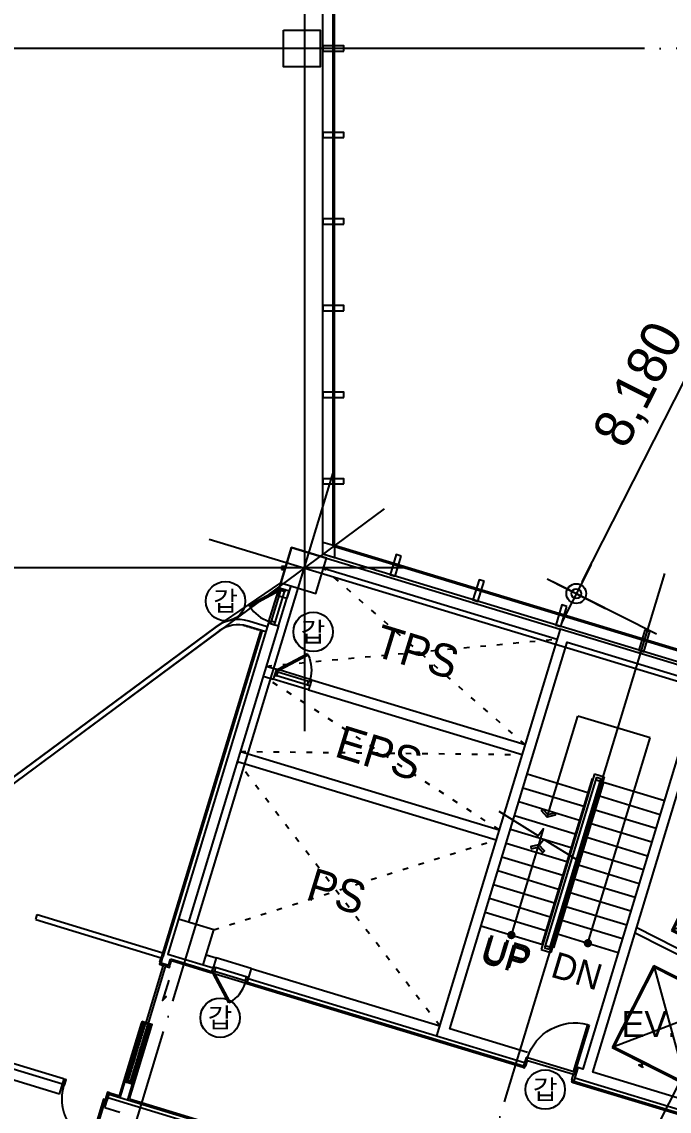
# Model space of a CAD drawing. Header units: metres. Extents: x 630750 to 860239, y 578133 to 726633.
# Drawn here: x 690822 to 703154, y 629157 to 649918 of the extents above; entities that cross this region are included whole.
import ezdxf
from ezdxf.enums import TextEntityAlignment as Align

# ---------------------------------------------------------------- set-up
doc = ezdxf.new("R2010")
doc.units = ezdxf.units.M
doc.header["$LTSCALE"] = 300
for name, pattern in [('CEN', [62, 60, -1, 0, -1]), ('DASHDOT', [25.4, 12.7, -6.35, 0, -6.35]), ('Dashed', [0.75, 0.5, -0.25]), ('HID1', [0.375, 0.25, -0.125]), ('HIDDEN', [2, 1, -1]), ('HIDDEN-1', [1.4, 0.35, -0.7, 0.35])]:
    doc.linetypes.add(name, pattern=pattern)
doc.layers.get('Defpoints').update_dxf_attribs({"color": 8})
for name, color, linetype in [('A-CEN-1', 1, 'Continuous'), ('A-CON', 2, 'Continuous'), ('A-DIM', 7, 'Continuous'), ('A-DOR', 4, 'Continuous'), ('A-ELE-4', 4, 'Continuous'), ('A-ELE-9', 9, 'Continuous'), ('A-ELEV-FIXT', 5, 'Continuous'), ('A-HAT-1', 9, 'Continuous'), ('A-MULL', 7, 'Continuous'), ('A-STAIR', 4, 'Continuous'), ('A-SYM1', 7, 'Continuous'), ('A-TXT', 3, 'Continuous'), ('A-TXT-S', 3, 'Continuous'), ('A-WAL-BLK', 3, 'Continuous'), ('A-WALL-CONC', 2, 'Continuous'), ('A-WIN-GLASS', 4, 'Continuous'), ('DIM', 7, 'Continuous'), ('DOR', 4, 'Continuous'), ('fire shutter', 2, 'Continuous'), ('INT', 117, 'Continuous'), ('KUK-DOOR', 4, 'Continuous'), ('KUK-DOOR-FRAME', 4, 'Continuous'), ('KUK-FUR-FIX-MAKE', 6, 'Continuous'), ('KUK-WALL-DRYWALL', 4, 'Continuous'), ('KUK-WALL-FIN 1', 30, 'Continuous'), ('블럭', 7, 'Continuous')]:
    doc.layers.add(name, color=color, linetype=linetype)
doc.layers.add('area', color=7, linetype='Continuous', true_color=0xc0a0de)
doc.layers.add('eq', color=253, linetype='Continuous', lineweight=25)
doc.styles.add('TEXT', font='')
doc.styles.add('TEXT(돋음)', font='')
doc.styles.add('돋움', font='')
doc.styles.get('TEXT').set_extended_font_data('DotumChe')
doc.styles.get('TEXT(돋음)').set_extended_font_data('Dotum')
doc.styles.get('돋움').set_extended_font_data('Dotum')
doc.dimstyles.new('DIM250', dxfattribs={"dimscale": 250, "dimtxt": 3, "dimasz": 1, "dimexe": 2, "dimexo": 3, "dimgap": 1, "dimtad": 1, "dimdec": 0, "dimzin": 0, "dimdsep": 46, "dimlunit": 6, "dimtxsty": 'TEXT(돋음)', "dimblk": 'Z_DOT', "dimcen": 2.5, "dimdle": 2, "dimclrd": 256, "dimclre": 256, "dimclrt": 3, "dimadec": 0, "dimazin": 0, "dimtfac": 1, "dimtdec": 0, "dimtix": 1, "dimtmove": 2, "dimatfit": 3, "dimldrblk": 'Z_DOT', "dimfxl": 1, "dimtolj": 1, "dimtzin": 0, "dimarcsym": 0})

# ---------------------------------------------------------------- blocks, each defined once
blk = doc.blocks.new('dor-1000x200conc')
at = {"layer": 'A-DOR'}
for p, q in [((30, 1140), (30, 200)), ((60, 1140), (30, 1140)), ((60, 1140), (60, 200)), ((30, 200), (60, 200))]:
    blk.add_line(p, q, dxfattribs=at)
for points in [[(0, 200), (0, 0), (30, 0), (30, 45), (45, 45), (45, 155), (30, 155), (30, 200)], [(1000, 200), (1000, 0), (970, 0), (970, 45), (955, 45), (955, 155), (970, 155), (970, 200)]]:
    blk.add_lwpolyline(points, close=True, dxfattribs=at)
blk.add_arc((30, 200), 940, 0, 88.1729, dxfattribs=at)
at = {"layer": 'DOR', "color": 9}
for points in [[(30, 200), (970, 200)], [(955, 155), (45, 155)]]:
    blk.add_lwpolyline(points, dxfattribs=at)
blk = doc.blocks.new('dor-700')
at = {"layer": 'A-DOR'}
for p, q in [((197, 553), (218, 574)), ((197, 553), (649, 102)), ((218, 574), (670, 123)), ((670, 123), (649, 102))]:
    blk.add_line(p, q, dxfattribs=at)
for points in [[(0, 123), (0, 3), (45, 3), (45, 78), (30, 78), (30, 123)], [(700, 123), (700, 3), (655, 3), (655, 78), (670, 78), (670, 123)]]:
    blk.add_lwpolyline(points, close=True, dxfattribs=at)
blk.add_arc((715, 104), 686, 139.1042, 178.3732, dxfattribs=at)
at = {"layer": 'DOR', "color": 9}
for points in [[(30, 123), (627, 123)], [(45, 78), (655, 78)], [(45, 3), (655, 3)]]:
    blk.add_lwpolyline(points, dxfattribs=at)
blk = doc.blocks.new('Z_DOT')
at = {"layer": 'DIM', "color": 7}
for p, q in [((0, -2.5), (0, 2.5)), ((-2.5, 0), (2.5, 0))]:
    blk.add_line(p, q, dxfattribs=at)
for radius in [0.75, 0.375]:
    blk.add_circle((0, 0), radius, dxfattribs=at)
blk = doc.blocks.new('*D36')
at = {"layer": 'A-DIM', "lineweight": -2, "transparency": 16777216}
for p, q in [((706612, 645542), (704637, 646543)), ((701497, 639244), (704970, 646094)), ((702913, 638246), (700938, 639247))]:
    blk.add_line(p, q, dxfattribs=at)
at = {"layer": 'Defpoints', "color": 0, "transparency": 16777216}
for p in [(705083, 646317), (707280, 645203), (703582, 637907)]:
    blk.add_point(p, dxfattribs=at)
at = {"layer": 'A-DIM', "lineweight": -2, "transparency": 16777216, "xscale": 250, "yscale": 250, "zscale": 250}
for p, rotation in [((705083, 646317), 63.11574874095446), ((701384, 639021), 243.1157487409544)]:
    blk.add_blockref('Z_DOT', p, dxfattribs=dict(at, rotation=rotation))
at = {"layer": 'A-DIM', "color": 3, "transparency": 16777216, "insert": (702612, 642984), "char_height": 750, "attachment_point": 5, "rotation": 63.1157, "style": 'TEXT(돋음)'}
blk.add_mtext('\\A1;8,180', dxfattribs=at)
blk = doc.blocks.new('elev')
at = {"layer": 'A-ELEV-FIXT'}
for p, q in [((1329627, 417865), (1330136, 419540)), ((1329659, 417882), (1330152, 419509)), ((1330136, 419540), (1331783, 419040)), ((1330152, 419509), (1331626, 419062)), ((1330733, 419433), (1330735, 419439)), ((1330766, 419418), (1330734, 419430)), ((1330820, 419413), (1330735, 419439)), ((1330752, 419370), (1330761, 419400)), ((1330752, 419369), (1330752, 419370)), ((1330761, 419400), (1330765, 419402)), ((1330765, 419402), (1330768, 419414)), ((1330766, 419418), (1330768, 419414)), ((1330767, 419365), (1330776, 419395)), ((1330774, 419399), (1330778, 419411)), ((1330776, 419395), (1330774, 419399)), ((1330782, 419413), (1330778, 419411)), ((1330815, 419406), (1330782, 419413)), ((1330818, 419408), (1330820, 419413)), ((1330766, 419365), (1330752, 419369)), ((1330766, 419365), (1330767, 419365)), ((1331243, 417156), (1331873, 419232)), ((1331931, 419215), (1331787, 418741)), ((1331931, 419215), (1331873, 419232)), ((1331275, 417366), (1331783, 419040)), ((1331626, 419062), (1331524, 418727)), ((1331617, 418699), (1331635, 418758)), ((1331478, 418219), (1331635, 418736)), ((1331508, 418210), (1331665, 418727)), ((1331617, 418699), (1331524, 418727)), ((1331722, 418710), (1331565, 418193)), ((1331760, 418698), (1331603, 418181)), ((1331665, 418727), (1331635, 418736)), ((1331722, 418710), (1331760, 418698)), ((1331321, 417702), (1331478, 418218)), ((1331351, 417693), (1331508, 418209)), ((1331408, 417676), (1331565, 418192)), ((1331446, 417664), (1331603, 418180)), ((1331565, 418193), (1331603, 418181)), ((1331565, 418192), (1331603, 418180)), ((1329627, 417865), (1331275, 417366)), ((1329659, 417882), (1331132, 417435)), ((1331234, 417770), (1331132, 417435)), ((1331327, 417742), (1331234, 417770)), ((1331327, 417742), (1331309, 417683)), ((1329968, 417482), (1329974, 417503)), ((1329971, 417481), (1329977, 417502)), ((1329981, 417524), (1329987, 417545)), ((1330025, 417491), (1329981, 417504)), ((1330026, 417494), (1329982, 417507)), ((1329984, 417524), (1329990, 417544)), ((1330028, 417503), (1329985, 417517)), ((1330029, 417507), (1329986, 417520)), ((1329997, 417545), (1329994, 417546)), ((1329998, 417548), (1329995, 417549)), ((1329997, 417545), (1329998, 417548)), ((1330183, 417622), (1330182, 417617)), ((1330267, 417591), (1330182, 417617)), ((1330220, 417617), (1330186, 417624)), ((1330220, 417617), (1330224, 417619)), ((1330227, 417631), (1330224, 417619)), ((1330227, 417631), (1330224, 417619)), ((1330234, 417665), (1330225, 417635)), ((1330234, 417665), (1330225, 417635)), ((1330225, 417635), (1330227, 417631)), ((1330225, 417635), (1330227, 417631)), ((1330237, 417628), (1330233, 417616)), ((1330237, 417628), (1330233, 417616)), ((1330235, 417612), (1330233, 417616)), ((1330236, 417665), (1330234, 417665)), ((1330236, 417665), (1330234, 417665)), ((1330267, 417599), (1330235, 417612)), ((1330236, 417665), (1330249, 417661)), ((1330249, 417661), (1330236, 417665)), ((1330241, 417630), (1330237, 417628)), ((1330241, 417630), (1330237, 417628)), ((1330250, 417660), (1330241, 417630)), ((1330250, 417660), (1330241, 417630)), ((1330249, 417661), (1330250, 417660)), ((1330249, 417661), (1330250, 417660)), ((1330268, 417596), (1330267, 417591)), ((1331300, 417138), (1331445, 417613)), ((1331351, 417693), (1331321, 417702)), ((1331408, 417676), (1331446, 417664)), ((1329976, 417473), (1329972, 417475)), ((1329977, 417477), (1329973, 417478)), ((1329976, 417473), (1329977, 417477)), ((1330806, 417254), (1330849, 417241)), ((1330807, 417257), (1330850, 417244)), ((1330810, 417266), (1330853, 417253)), ((1330811, 417269), (1330854, 417256)), ((1330838, 417217), (1330839, 417220)), ((1330838, 417217), (1330842, 417216)), ((1330839, 417220), (1330843, 417219)), ((1330845, 417216), (1330851, 417237)), ((1330848, 417215), (1330855, 417236)), ((1330858, 417258), (1330864, 417279)), ((1330859, 417284), (1330860, 417287)), ((1330859, 417284), (1330862, 417283)), ((1330860, 417287), (1330863, 417286)), ((1330861, 417257), (1330867, 417278)), ((1331300, 417138), (1331243, 417156))]:
    blk.add_line(p, q, dxfattribs=at)
at = {"layer": 'A-ELEV-FIXT', "color": 8}
for p, q in [((1331132, 417435), (1330152, 419509)), ((1331626, 419062), (1329659, 417882))]:
    blk.add_line(p, q, dxfattribs=at)
at = {"layer": 'A-ELEV-FIXT'}
blk.add_lwpolyline([(1330060, 417578), (1330010, 417415), (1330776, 417183), (1330825, 417345)], close=True, dxfattribs=at)
for centre, radius, start, end in [((1329980, 417501), 6.2, 73.12, 163.12), ((1329980, 417501), 3, 73.12, 163.12), ((1329987, 417523), 6.2, 163.12, 253.12), ((1329987, 417523), 3, 163.12, 253.12), ((1329993, 417543), 6.2, 73.12, 163.12), ((1329993, 417543), 3, 73.12, 163.12), ((1330027, 417499), 8.2, 253.12, 73.12), ((1330027, 417499), 5, 253.12, 73.12), ((1330186, 417622), 2.5, 76.5293, 163.12), ((1330266, 417597), 2.5, 343.12, 69.7107), ((1329974, 417481), 6.2, 163.12, 253.12), ((1329974, 417481), 3, 163.12, 253.12), ((1330808, 417262), 8.2, 73.12, 253.12), ((1330808, 417262), 5, 73.12, 253.12), ((1330844, 417222), 6.2, 253.12, 343.12), ((1330844, 417222), 3, 253.12, 343.12), ((1330849, 417238), 3, 343.12, 73.12), ((1330849, 417238), 6.2, 343.12, 73.12), ((1330855, 417259), 6.2, 253.12, 343.12), ((1330855, 417259), 3, 253.12, 343.12), ((1330861, 417280), 3, 343.12, 73.12), ((1330861, 417280), 6.2, 343.12, 73.12)]:
    blk.add_arc(centre, radius, start, end, dxfattribs=at)
at = {"layer": 'A-ELEV-FIXT', "extrusion": (0, 0, -1)}
for centre, major_axis, start_param, end_param in [((1330735, 419433), (-1.18, 2.2), 3.986495, 5.497787), ((1330816, 419408), (-2.2, -1.18), 3.926991, 5.438283)]:
    blk.add_ellipse(centre, major_axis=major_axis, ratio=1, start_param=start_param, end_param=end_param, dxfattribs=at)

msp = doc.modelspace()

# ---------------------------------------------------------------- hatches: boundary and pattern name
at = {"layer": 'A-SYM1'}
for points in [[(700721.3, 634878.6), (700753.7, 634908.9), (700844.8, 634811.6), (700974.7, 634841.9), (700984.8, 634798.6), (700829.9, 634762.5)], [(700515.4, 634200.1), (700525.5, 634156.8), (700655.3, 634187.1), (700746.5, 634089.8), (700778.9, 634120.2), (700670.2, 634236.2)]]:
    msp.add_hatch(color=7, dxfattribs=at).paths.add_polyline_path(points)
h = msp.add_hatch(color=7, dxfattribs=at)
edge = h.paths.add_edge_path()
edge.add_arc((700147.6, 632513.8), 80, -106.88006, 73.11994, ccw=False)
edge.add_arc((700147.6, 632513.8), 80, -286.88006, -106.88006, ccw=False)
h = msp.add_hatch(color=7, dxfattribs=at)
edge = h.paths.add_edge_path()
edge.add_arc((701605.4, 632358.8), 80, -106.88006, 73.11994, ccw=False)
edge.add_arc((701605.4, 632358.8), 80, -286.88006, -106.88006, ccw=False)

# ---------------------------------------------------------------- linework, layer by layer
at = {"elevation": 0}
for points in [[(696954, 649360.4), (696954, 649460.4), (696554, 649460.4), (696554, 649360.4)], [(696954, 647710.4), (696954, 647810.4), (696554, 647810.4), (696554, 647710.4)], [(696954, 646060.4), (696954, 646160.4), (696554, 646160.4), (696554, 646060.4)], [(696954, 644410.4), (696954, 644510.4), (696554, 644510.4), (696554, 644410.4)], [(696954, 642760.4), (696954, 642860.4), (696554, 642860.4), (696554, 642760.4)], [(696954, 641110.4), (696954, 641210.4), (696554, 641210.4), (696554, 641110.4)], [(698048.5, 639734.3), (697952.8, 639763.3), (697836.7, 639380.6), (697932.4, 639351.5)], [(699627.4, 639255.2), (699531.7, 639284.2), (699415.6, 638901.4), (699511.3, 638872.4)], [(701206.3, 638776.1), (701110.6, 638805.1), (700994.5, 638422.3), (701090.2, 638393.3)], [(702785.2, 638297), (702689.5, 638326), (702573.4, 637943.2), (702669.1, 637914.2)]]:
    msp.add_lwpolyline(points, close=True, dxfattribs=at)
at = {"layer": 'A-CEN-1', "linetype": 'CEN'}
for p, q in [((696204.4, 706258.8, 0), (696204.4, 636401.3, 0)), ((718254.4, 659110.2, 0), (700282.2, 623660.9, 0)), ((795684.4, 649410.2, 0), (657202.6, 649410.2, 0)), ((688297.7, 613453.4, 0), (696754.2, 641322, 0)), ((697725.2, 640638, 0), (677983.6, 625998, 0)), ((694392.6, 640060, 0), (741312.5, 625822.5, 0)), ((698097.7, 639510.2, 0), (657202.6, 639510.2, 0)), ((694613.3, 611537, 0), (703069.8, 639405.6, 0))]:
    msp.add_line(p, q, dxfattribs=at)
at = {"layer": 'A-CON', "elevation": 0}
for points in [[(695804.4, 649760.2), (696504.4, 649760.2), (696504.4, 649060.2), (695804.4, 649060.2)], [(696626.4, 639695.7), (695956.6, 639898.9), (695753.3, 639229.1), (696423.2, 639025.8)], [(694477.8, 632614.5), (693807.9, 632817.7), (693604.7, 632147.9), (694274.5, 631944.6)]]:
    msp.add_lwpolyline(points, close=True, dxfattribs=at)
at = {"layer": 'A-ELE-9'}
for p, q in [((695712.4, 638405.5, 0), (695915.7, 639075.3, 0)), ((696283.3, 637187.2, 0), (695613.4, 637390.5, 0)), ((704720.3, 631541.4, 0), (702534.9, 632649.3, 0)), ((704675.1, 631452.2, 0), (702505.5, 632552.1, 0)), ((695193.7, 631874.7, 0), (694523.9, 632078, 0))]:
    msp.add_line(p, q, dxfattribs=at)
at = {"layer": 'A-HAT-1', "color": 8, "linetype": 'HIDDEN-1'}
for p, q in [((700408.2, 636144.6, 0), (696568.6, 639505.1, 0)), ((695480.1, 637640, 0), (701018, 638154.1, 0)), ((699914.6, 634517.8, 0), (695422, 637448.6, 0)), ((694986.5, 636013.2, 0), (700350.2, 635953.2, 0)), ((698782.2, 630785.8, 0), (694928.4, 635821.8, 0)), ((694477.8, 632614.5, 0), (699856.5, 634326.4, 0))]:
    msp.add_line(p, q, dxfattribs=at)
at = {"layer": 'A-MULL'}
for p, q in [((696554, 640003.9, 0), (696778, 639935.9, 0)), ((696554, 639769.8, 0), (696554, 640003.9, 0)), ((696778, 639935.9, 0), (696778, 639701.8, 0)), ((696778, 639701.8, 0), (696554, 639769.8, 0))]:
    msp.add_line(p, q, dxfattribs=at)
at = {"layer": 'A-STAIR'}
for p, q in [((700447.4, 635584, 0), (701605.3, 635232.7, 0)), ((701733.3, 635585.7, 0), (700717, 632236.5, 0)), ((701685.1, 635495.8, 0), (700726.9, 632338, 0)), ((701766.6, 635523.4, 0), (700779.4, 632269.8, 0)), ((701852.8, 635497.2, 0), (700865.5, 632243.7, 0)), ((701915.1, 635530.5, 0), (700898.8, 632181.3, 0)), ((701685.1, 635495.8, 0), (701704.3, 635490, 0)), ((701733.3, 635585.7, 0), (701915.1, 635530.5, 0)), ((701766.6, 635523.4, 0), (701852.8, 635497.2, 0)), ((700367.6, 635320.9, 0), (701525.4, 634969.5, 0)), ((701905.2, 635429, 0), (700947, 632271.2, 0)), ((701752.1, 635475.5, 0), (701838.2, 635449.4, 0)), ((701886.1, 635434.9, 0), (703063.1, 635077.7, 0)), ((701825.4, 635165.9, 0), (702983.2, 634814.6, 0)), ((700287.7, 635057.7, 0), (701445.6, 634706.4, 0)), ((701745.5, 634902.7, 0), (702903.4, 634551.4, 0)), ((700207.9, 634794.6, 0), (701365.7, 634443.2, 0)), ((700128, 634531.4, 0), (701285.9, 634180.1, 0)), ((701665.7, 634639.6, 0), (702823.5, 634288.2, 0)), ((700048.2, 634268.3, 0), (701206, 633916.9, 0)), ((701585.8, 634376.4, 0), (702743.7, 634025.1, 0)), ((701506, 634113.3, 0), (702663.8, 633761.9, 0)), ((699968.3, 634005.1, 0), (701126.2, 633653.8, 0)), ((701426.1, 633850.1, 0), (702584, 633498.8, 0)), ((699888.5, 633742, 0), (701046.3, 633390.6, 0)), ((699808.6, 633478.8, 0), (700966.5, 633127.5, 0)), ((701346.3, 633587, 0), (702504.1, 633235.6, 0)), ((699728.7, 633215.7, 0), (700886.6, 632864.3, 0)), ((701266.4, 633323.8, 0), (702424.3, 632972.5, 0)), ((701186.6, 633060.7, 0), (702344.4, 632709.3, 0)), ((699648.9, 632952.5, 0), (700806.8, 632601.2, 0)), ((701106.7, 632797.5, 0), (702264.6, 632446.2, 0)), ((699569, 632689.4, 0), (700746.1, 632332.2, 0)), ((701026.9, 632534.4, 0), (702184.7, 632183, 0)), ((700717, 632236.5, 0), (700898.8, 632181.3, 0)), ((700779.4, 632269.8, 0), (700865.5, 632243.7, 0)), ((700793.9, 632317.7, 0), (700880, 632291.6, 0)), ((700947, 632271.2, 0), (700927.9, 632277, 0))]:
    msp.add_line(p, q, dxfattribs=at)
at = {"layer": 'A-SYM1', "color": 7}
for p, q in [((700829.9, 634762.5, 0), (701414.3, 636688.3, 0)), ((702792.3, 636270.2, 0), (701414.3, 636688.3, 0)), ((701605.4, 632358.8, 0), (702792.3, 636270.2, 0)), ((700147.6, 632513.8, 0), (700670.2, 634236.2, 0))]:
    msp.add_line(p, q, dxfattribs=at)
at = {"layer": 'A-SYM1', "color": 7, "elevation": 0}
msp.add_lwpolyline([(701470, 633900.4), (700767.2, 634337.5), (700661.4, 634205.5), (700762.3, 634538.3), (700656.5, 634406.3), (699914.2, 634868)], dxfattribs=at)
for points in [[(700753.7, 634908.9), (700844.8, 634811.6), (700974.7, 634841.9), (700984.8, 634798.6), (700829.9, 634762.5), (700721.3, 634878.6)], [(700525.5, 634156.8), (700655.3, 634187.1), (700746.5, 634089.8), (700778.9, 634120.2), (700670.2, 634236.2), (700515.4, 634200.1)]]:
    msp.add_lwpolyline(points, close=True, dxfattribs=at)
at = {"layer": 'A-WAL-BLK'}
for p, q in [((696626.4, 639695.7, 0), (701076.1, 638345.5, 0)), ((696568.6, 639505.1, 0), (701018, 638154.1, 0)), ((695753.3, 639229.1, 0), (695680.7, 638989.8, 0)), ((695753.3, 639229.1, 0), (695724.3, 639133.4, 0)), ((695753.3, 639229.1, 0), (695724.3, 639133.4, 0)), ((695724.3, 639133.4, 0), (695915.7, 639075.3, 0)), ((695724.3, 639133.4, 0), (695915.7, 639075.3, 0)), ((695944.7, 639171, 0), (695872.1, 638931.7, 0)), ((695944.7, 639171, 0), (695915.7, 639075.3, 0)), ((695944.7, 639171, 0), (695915.7, 639075.3, 0)), ((695680.7, 638989.8, 0), (695872.1, 638931.7, 0)), ((695680.7, 638989.8, 0), (695872.1, 638931.7, 0)), ((695521, 638463.6, 0), (693807.9, 632817.7, 0)), ((695712.4, 638405.5, 0), (693999.2, 632759.7, 0)), ((695521, 638463.6, 0), (695712.4, 638405.5, 0)), ((695480.1, 637640, 0), (695671.5, 637581.9, 0)), ((695671.5, 637581.9, 0), (695613.4, 637390.5, 0)), ((695422, 637448.6, 0), (695613.4, 637390.5, 0)), ((696341.3, 637378.6, 0), (696283.3, 637187.2, 0)), ((696341.3, 637378.6, 0), (700408.2, 636144.6, 0)), ((696283.3, 637187.2, 0), (700350.2, 635953.2, 0)), ((694986.5, 636013.2, 0), (699914.6, 634517.8, 0)), ((694928.4, 635821.8, 0), (699856.5, 634326.4, 0)), ((694332.6, 632136, 0), (694523.9, 632078, 0)), ((694523.9, 632078, 0), (694465.8, 631886.6, 0)), ((694274.5, 631944.6, 0), (694465.8, 631886.6, 0)), ((695193.7, 631874.7, 0), (695135.7, 631683.3, 0)), ((695193.7, 631874.7, 0), (698782.2, 630785.8, 0)), ((695135.7, 631683.3, 0), (698724.1, 630594.4, 0)), ((691541.6, 629482.1), (691599.7, 629673.4)), ((692402.9, 629220.7), (692460.9, 629412.1)), ((697944.1, 627748.3, 0), (692461, 629412.1, 0)), ((692690, 629133.6, 0), (692402.9, 629220.7, 0))]:
    msp.add_line(p, q, dxfattribs=at)
at = {"layer": 'A-WAL-BLK', "elevation": 0}
for points in [[(691599.8, 629673.4), (684429.5, 631849.2), (681354.5, 631849.2)], [(691541.7, 629482.1), (689436.5, 630120.9), (687652.5, 624241.6)]]:
    msp.add_lwpolyline(points, dxfattribs=at)
at = {"layer": 'A-WALL-CONC', "elevation": 0}
msp.add_lwpolyline([(700456.8, 630277.7), (698973.6, 630727.8), (701209.4, 638096), (703745.2, 637326.5), (701509.4, 629958.3), (701413.7, 629987.3), (701355.6, 629795.9), (703699.1, 629084.8), (703987.5, 629653.7), (703809.1, 629744.1), (703596.6, 629324.9), (701700.8, 629900.2), (703936.6, 637268.5), (706320.4, 636545.1), (706175, 636258.3), (706920.2, 635880.6), (706703.1, 635452.4), (706881.5, 635362), (707418.4, 636420.9), (701076.1, 638345.5), (698724.1, 630594.4), (698724.1, 630594.4), (700398.7, 630086.3)], dxfattribs=at)
at = {"layer": 'A-WIN-GLASS'}
for p, q in [((696754.4, 639943.2, 0), (696754.4, 660061.1, 0)), ((696778.4, 639935.8, 0), (696778.4, 660078.9, 0)), ((706291, 637049.4, 0), (696778.5, 639935.9, 0)), ((706284, 637026.4, 0), (696778.5, 639910.8, 0))]:
    msp.add_line(p, q, dxfattribs=at)
at = {"layer": 'A-WIN-GLASS', "color": 9}
for p, q in [((696554.4, 639769.8, 0), (696554.4, 659958.7, 0)), ((706191.3, 636845.5, 0), (696554.4, 639769.8, 0))]:
    msp.add_line(p, q, dxfattribs=at)
at = {"layer": 'area', "color": 6}
for p, q in [((695753.3, 639229.1, 0), (695956.6, 639898.9, 0)), ((695956.6, 639898.9, 0), (696626.4, 639695.7, 0)), ((694525, 638389.3, 0), (695753.3, 639229.1, 0)), ((689225.2, 634459.1, 0), (694525, 638389.3, 0))]:
    msp.add_line(p, q, dxfattribs=at)
at = {"layer": 'eq'}
msp.add_line((692402.9, 629220.7), (692460.9, 629412.1), dxfattribs=at)
at = {"layer": 'fire shutter', "color": 2, "linetype": 'HIDDEN-1'}
msp.add_line((695838.6, 639510.2, 0), (695838.6, 639510.2, 0), dxfattribs=at)
at = {"layer": 'fire shutter', "linetype": 'HIDDEN-1', "elevation": 0}
msp.add_lwpolyline([(695768.6, 639540.2), (695768.6, 639480.2), (695838.6, 639480.2), (695838.6, 639540.2)], close=True, dxfattribs=at)
at = {"layer": 'INT', "linetype": 'HID1', "ltscale": 3}
msp.add_line((694584.6, 638309, 0), (689393.1, 634459.1, 0), dxfattribs=at)
at = {"layer": 'INT', "linetype": 'HID1', "ltscale": 3, "elevation": 0}
msp.add_lwpolyline([(701355.6, 629795.9), (701326.6, 629700.2)], dxfattribs=at)
at = {"layer": 'INT', "linetype": 'HID1', "ltscale": 3}
msp.add_lwpolyline([(693011.2, 629245.2), (693011.2, 629245.2)], dxfattribs=at)
at = {"layer": 'KUK-DOOR', "color": 4, "ltscale": 30}
msp.add_lwpolyline([(693521.6, 631943.2), (693559.9, 631931.6), (693220.1, 630812), (693181.9, 630823.6)], close=True, dxfattribs=at)
msp.add_lwpolyline([(693521.6, 631943.2), (693559.9, 631931.6), (693220.1, 630812), (693181.9, 630823.6)], close=True, dxfattribs=at)
at = {"layer": 'KUK-DOOR', "color": 1, "ltscale": 30, "elevation": 0}
msp.add_lwpolyline([(693620.7, 631652.2), (693504.7, 631269.8), (693572.3, 631335), (693528.5, 631348.3)], dxfattribs=at)
msp.add_lwpolyline([(693620.7, 631652.2), (693504.7, 631269.8), (693572.3, 631335), (693528.5, 631348.3)], dxfattribs=at)
at = {"layer": 'KUK-DOOR', "color": 5, "linetype": 'HIDDEN', "ltscale": 0.1}
msp.add_lwpolyline([(693190.6, 630852.3), (693228.8, 630840.7), (692889.1, 629721.1), (692850.8, 629732.7)], close=True, dxfattribs=at)
msp.add_lwpolyline([(693190.6, 630852.3), (693228.8, 630840.7), (692889.1, 629721.1), (692850.8, 629732.7)], close=True, dxfattribs=at)
at = {"layer": 'KUK-DOOR'}
msp.add_lwpolyline([(692175.3, 628574.1), (692417.7, 629373.1), (692379.5, 629384.7), (692137, 628585.7)], close=True, dxfattribs=at)
at = {"layer": 'KUK-DOOR', "color": 1, "linetype": 'DASHDOT'}
msp.add_arc((692441.6, 629388.5), 858.7, 164.56626, 249.21958, dxfattribs=at)
at = {"layer": 'KUK-DOOR-FRAME'}
for points in [[(693642.2, 631927.5), (693450.8, 631985.6), (693442.1, 631956.9), (693513.9, 631935.1), (693516.8, 631944.7), (693564.6, 631930.1), (693561.7, 631920.6), (693633.5, 631898.8), (693642.2, 631927.5)], [(693642.2, 631927.5), (693450.8, 631985.6), (693442.1, 631956.9), (693513.9, 631935.1), (693516.8, 631944.7), (693564.6, 631930.1), (693561.7, 631920.6), (693633.5, 631898.8), (693642.2, 631927.5)], [(691613.9, 629617), (691626.1, 629657.2), (691635.7, 629654.3), (691667.1, 629757.6), (691628.8, 629769.2), (691585.2, 629625.7), (691613.9, 629617)], [(692446.4, 629364.4), (692490, 629507.9), (692451.7, 629519.5), (692420.4, 629416.2), (692429.9, 629413.3), (692417.7, 629373.1), (692446.4, 629364.4)]]:
    msp.add_lwpolyline(points, dxfattribs=at)
for points in [[(693111.1, 630866), (693102.4, 630837.3), (693174.2, 630815.5), (693182.9, 630844.2)], [(693111.1, 630866), (693102.4, 630837.3), (693174.2, 630815.5), (693182.9, 630844.2)], [(693230.7, 630829.7), (693222, 630801), (693293.8, 630779.2), (693302.5, 630807.9)], [(693230.7, 630829.7), (693222, 630801), (693293.8, 630779.2), (693302.5, 630807.9)]]:
    msp.add_lwpolyline(points, close=True, dxfattribs=at)
at = {"layer": 'KUK-FUR-FIX-MAKE', "color": 5, "linetype": 'Dashed', "ltscale": 0.3}
msp.add_line((695037.4, 638419.4), (695372.3, 638317.8), dxfattribs=at)
at = {"layer": 'KUK-WALL-DRYWALL'}
for p, q in [((695469.6, 638293.9, 0), (695116.3, 638401.2, 0)), ((695498.6, 638389.6, 0), (695145.3, 638496.8, 0)), ((694525, 638389.3, 0), (689225.2, 634459.1, 0)), ((694584.6, 638309, 0), (689393.1, 634459.1, 0)), ((695397.8, 638315.7), (693511.1, 632097.9)), ((691086.5, 632807.5, 0), (693479.9, 632081.3)), ((691086.5, 632807.5), (693479.9, 632081.3)), ((691086.5, 632807.5), (693479.9, 632081.3)), ((691115.5, 632903.2, 0), (693508.9, 632177, 0)), ((691115.5, 632903.2), (693508.9, 632177)), ((693474.8, 631978.3), (693511.1, 632097.9)), ((693618.3, 631934.8), (693654.6, 632054.4)), ((693618.3, 631934.8), (693654.6, 632054.4)), ((694444, 631814.8), (693654.6, 632054.4)), ((692698, 629418.6), (693126.3, 630830)), ((692698, 629418.6), (693126.3, 630830)), ((692816.7, 629706.5), (693155, 630821.3)), ((692816.7, 629706.5), (693155, 630821.3)), ((692841.6, 629375), (693269.9, 630786.5)), ((692841.6, 629375), (693269.9, 630786.5)), ((692902.9, 629680.4), (693241.1, 630795.2)), ((692902.9, 629680.4), (693241.1, 630795.2)), ((692931.6, 629671.7), (692788, 629715.2)), ((692931.6, 629671.7), (692788, 629715.2)), ((692911.6, 629709.1), (692825.5, 629735.2)), ((692911.6, 629709.1), (692825.5, 629735.2)), ((692482.7, 629484), (698037.6, 627798.3)), ((692482.7, 629484), (698037.6, 627798.3))]:
    msp.add_line(p, q, dxfattribs=at)
at = {"layer": 'KUK-WALL-DRYWALL', "elevation": 0}
for points in [[(691086.5, 632807.5), (691115.5, 632903.2)], [(700377, 630014.5), (695113.9, 631611.6)], [(704045.5, 629624.3), (703728.6, 628999.3), (701334.4, 629725.8)]]:
    msp.add_lwpolyline(points, dxfattribs=at)
at = {"layer": 'KUK-WALL-DRYWALL'}
msp.add_lwpolyline([(691086.5, 632807.5), (691115.5, 632903.2)], dxfattribs=at)
at = {"layer": 'KUK-WALL-DRYWALL', "color": 1}
for points in [[(693146.3, 630792.6), (693117.6, 630801.3), (693155, 630821.3), (693126.3, 630830), (693146.3, 630792.6), (693117.6, 630801.3), (693126.3, 630830), (693155, 630821.3), (693146.3, 630792.6)], [(693146.3, 630792.6), (693117.6, 630801.3), (693155, 630821.3), (693126.3, 630830), (693146.3, 630792.6), (693117.6, 630801.3), (693126.3, 630830), (693155, 630821.3), (693146.3, 630792.6)], [(693261.1, 630757.8), (693232.4, 630766.5), (693269.9, 630786.5), (693241.1, 630795.2), (693261.1, 630757.8), (693232.4, 630766.5), (693241.1, 630795.2), (693269.9, 630786.5), (693261.1, 630757.8)], [(693261.1, 630757.8), (693232.4, 630766.5), (693269.9, 630786.5), (693241.1, 630795.2), (693261.1, 630757.8), (693232.4, 630766.5), (693241.1, 630795.2), (693269.9, 630786.5), (693261.1, 630757.8)], [(692816.7, 629706.5), (692788, 629715.2), (692825.5, 629735.2), (692796.8, 629743.9), (692816.7, 629706.5), (692788, 629715.2), (692796.8, 629743.9), (692825.5, 629735.2), (692816.7, 629706.5)], [(692816.7, 629706.5), (692788, 629715.2), (692825.5, 629735.2), (692796.8, 629743.9), (692816.7, 629706.5), (692788, 629715.2), (692796.8, 629743.9), (692825.5, 629735.2), (692816.7, 629706.5)], [(692931.6, 629671.7), (692902.9, 629680.4), (692940.3, 629700.4), (692911.6, 629709.1), (692931.6, 629671.7), (692902.9, 629680.4), (692911.6, 629709.1), (692940.3, 629700.4), (692931.6, 629671.7)], [(692931.6, 629671.7), (692902.9, 629680.4), (692940.3, 629700.4), (692911.6, 629709.1), (692931.6, 629671.7), (692902.9, 629680.4), (692911.6, 629709.1), (692940.3, 629700.4), (692931.6, 629671.7)]]:
    msp.add_lwpolyline(points, dxfattribs=at)
at = {"layer": 'KUK-WALL-DRYWALL'}
for radius in [700, 600]:
    msp.add_arc((694942, 637827, 0), radius, 73.10919, 126.56, dxfattribs=at)
at = {"layer": 'KUK-WALL-FIN 1'}
for p, q in [((695373.9, 638322.9), (693479.9, 632081.3)), ((693453.7, 631995.1), (693479.9, 632081.3)), ((693453.7, 631995.1), (693479.9, 632081.3)), ((693645.1, 631937.1), (693671.3, 632023.2)), ((693645.1, 631937.1), (693671.3, 632023.2)), ((694436.8, 631790.9), (693671.3, 632023.2)), ((692681.4, 629449.8), (693099.5, 630827.7)), ((692681.4, 629449.8), (693099.5, 630827.7)), ((692846.1, 629734.2), (693174.2, 630815.5)), ((692846.1, 629734.2), (693174.2, 630815.5)), ((692872.8, 629391.7), (693290.9, 630769.6)), ((692872.8, 629391.7), (693290.9, 630769.6)), ((692893.9, 629719.7), (693222, 630801)), ((692893.9, 629719.7), (693222, 630801)), ((691599.7, 629673.4), (691628.8, 629769.2)), ((692913, 629713.9), (692826.9, 629740)), ((692913, 629713.9), (692826.9, 629740)), ((701355.6, 629795.9, 0), (701326.6, 629700.2, 0)), ((692460.9, 629412.2), (692490, 629507.9)), ((692499.6, 629505), (692681.4, 629449.8)), ((692499.6, 629505), (692681.4, 629449.8)), ((692872.8, 629391.7), (698068.8, 627815)), ((692872.8, 629391.7), (698068.8, 627815))]:
    msp.add_line(p, q, dxfattribs=at)
for points in [[(693453.7, 631995.1), (693463.3, 631992.2), (693460.4, 631982.7), (693450.8, 631985.6)], [(693453.7, 631995.1), (693463.3, 631992.2), (693460.4, 631982.7), (693450.8, 631985.6)], [(693645.1, 631937.1), (693635.6, 631940), (693632.6, 631930.4), (693642.2, 631927.5)], [(693645.1, 631937.1), (693635.6, 631940), (693632.6, 631930.4), (693642.2, 631927.5)], [(693099.5, 630827.7), (693109.1, 630824.8), (693112, 630834.4), (693102.4, 630837.3)], [(693099.5, 630827.7), (693109.1, 630824.8), (693112, 630834.4), (693102.4, 630837.3)], [(693290.9, 630769.6), (693281.3, 630772.5), (693284.2, 630782.1), (693293.8, 630779.2)], [(693290.9, 630769.6), (693281.3, 630772.5), (693284.2, 630782.1), (693293.8, 630779.2)], [(691619.2, 629772.1), (691616.3, 629762.6), (691625.9, 629759.7), (691628.8, 629769.2)], [(692499.6, 629505), (692496.7, 629495.4), (692487.1, 629498.3), (692490, 629507.9)]]:
    msp.add_lwpolyline(points, dxfattribs=at)
at = {"layer": 'KUK-WALL-FIN 1', "elevation": 0}
for points in [[(691619.2, 629772.1), (684444.3, 631949.2), (681354.5, 631949.2)], [(694465.8, 631886.6), (694436.8, 631790.9)], [(695135.7, 631683.3), (695106.6, 631587.6)], [(700369.7, 629990.6), (695106.6, 631587.6)], [(700398.7, 630086.3), (700369.7, 629990.6)], [(704140, 629733.3), (703750.4, 628964.8), (701326.6, 629700.2)]]:
    msp.add_lwpolyline(points, dxfattribs=at)
at = {"layer": '블럭', "color": 1}
for centre in [(694704.4, 638877.2, 0), (696370.4, 638291.2, 0), (694599.1, 630938.7, 0), (700793.6, 629569.8, 0)]:
    msp.add_circle(centre, 375, dxfattribs=at)

# ---------------------------------------------------------------- block references
at = {"xscale": -1, "rotation": 343.1200000021422}
msp.add_blockref('dor-1000x200conc', (701326.6, 629700.2, 0), dxfattribs=at)
at = {"layer": 'A-DOR'}
for p, rotation in [((695639, 638427.7, 0), 73.12000638714514), ((695142.4, 631705.6, 0), 163.1200063871451)]:
    msp.add_blockref('dor-700', p, dxfattribs=dict(at, rotation=rotation))
at = {"layer": 'A-DOR', "xscale": -1, "rotation": 343.1199936171393}
msp.add_blockref('dor-700', (696305.5, 637260.6, 0), dxfattribs=at)
at = {"layer": 'A-ELE-4', "xscale": -1, "rotation": 136.2357178763588}
for p in [(32779.6, 1855637.9, 0), (31649.1, 1853408.1, 0)]:
    msp.add_blockref('elev', p, dxfattribs=at)

# ---------------------------------------------------------------- texts
at = {"layer": 'A-TXT', "style": '돋움'}
for s, p in [('UP', (699524.2, 632004.2, 0)), ('UP', (699560, 632051.7, 0)), ('UP', (699560, 632051.7, 0)), ('UP', (699560, 632051.8, 0)), ('UP', (699560, 632051.7, 0)), ('UP', (699560, 632051.7, 0)), ('UP', (699560, 632051.8, 0)), ('DN', (700872.3, 631726.6, 0)), ('DN', (700872.3, 631726.6, 0)), ('DN', (700872.3, 631726.6, 0)), ('DN', (700872.3, 631726.6, 0)), ('DN', (700872.3, 631726.6, 0)), ('DN', (700872.3, 631726.6, 0))]:
    msp.add_text(s, height=500, rotation=343.33111, dxfattribs=at).set_placement(p)
at = {"layer": 'A-TXT-S', "color": 3, "style": '돋움'}
for s, height, rotation, p in [('TPS', 625, 342.93242, (698350.4, 637910.2)), ('EPS', 625, 342.93242, (697628.4, 635983.2)), ('PS', 625, 342.93242, (696823, 633346.1)), ('EV.#4', 500, 0.00001, (703135.4, 630819.6))]:
    msp.add_text(s, height=height, rotation=rotation, dxfattribs=at).set_placement(p, align=Align.MIDDLE_CENTER)
at = {"layer": '블럭', "style": 'TEXT'}
for p in [(694704.4, 638877.2, 0), (696370.4, 638291.2, 0), (694599.1, 630938.7, 0), (700793.6, 629569.8, 0)]:
    msp.add_text('갑', height=375, dxfattribs=at).set_placement(p, align=Align.MIDDLE_CENTER)

# ---------------------------------------------------------------- dimensions: what is measured, and where the dimension line sits
at = {"layer": 'A-DIM'}
dim = msp.add_aligned_dim(p1=(703581.6, 637906.9, 0), p2=(707280.5, 645202.8, 0), distance=2463.4, dimstyle='DIM250', dxfattribs=at)
dim.commit()
dim.dimension.update_dxf_attribs({"geometry": '*D36', "text_midpoint": (702611.5, 642984.3, 0)})

doc.saveas('drawing.dxf')
